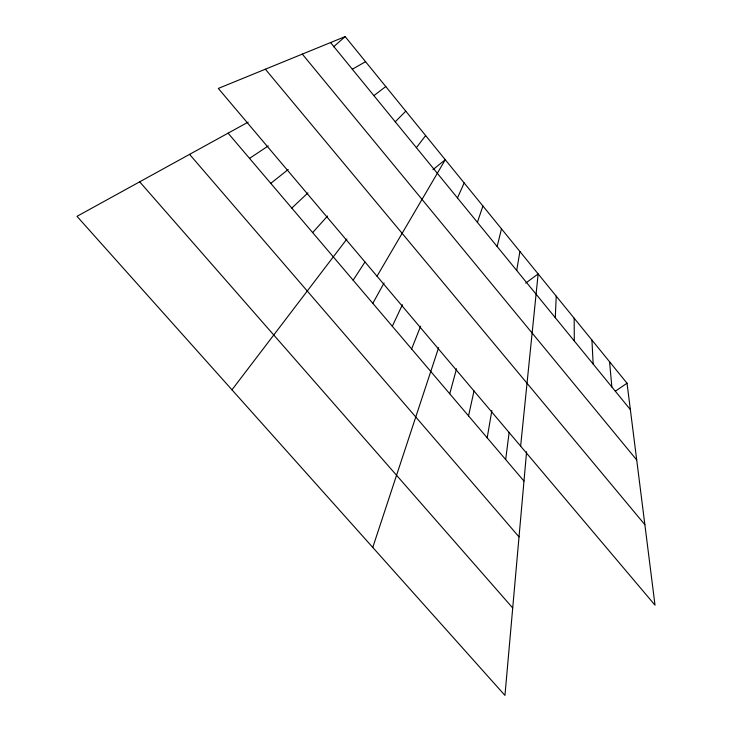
<?xml version="1.0" encoding="UTF-8"?>
<svg xmlns="http://www.w3.org/2000/svg" width="732" height="732" viewBox="0 0 732 732"><rect width="100%" height="100%" fill="white"/><g stroke="black" fill="none" stroke-linecap="round" stroke-linejoin="round"><path stroke-width="1.1" d="M555.286 317.706L556.229 296.158M526.592 451.69L504.952 695.4L76.988 216.333L248.166 122.116M520.635 446.154L538.139 273.914L525.686 283.138M505.666 459.559L509.152 432.347M516.701 270.465L519.894 251.479M487.192 437.837L491.849 410.57M468.544 415.913L474.025 390.842M497.138 246.51L501.493 228.841M449.741 393.798L456.53 368.754M372.771 547.435L438.642 347.59M477.383 222.336L482.919 206.003M411.622 348.981L420.607 326.234M457.454 197.933L464.18 182.963M392.306 326.262L402.417 304.704M372.808 303.341L384.071 282.991M377.017 276.202L445.276 159.722L432.96 169.65M353.144 280.21L364.948 262.047M231.971 389.827L346.913 238.998M416.389 147.663L425.631 135.548M312.646 232.593L327.515 216.041M395.253 121.777L405.793 111.154M291.812 208.089L307.943 192.873M333.609 46.784L345.165 36.6L627.031 383.229L655.012 605.163L218.328 88.426L345.165 36.6M270.776 183.357L288.198 169.504M373.896 95.636L385.773 86.541M615.365 391.181L627.031 383.229M249.539 158.377L268.269 145.915M352.33 69.238L365.561 61.689M139.684 181.829L512.711 607.972M189.579 154.361L519.025 536.904M228.091 133.16L523.984 481.098M265.368 69.201L644.865 524.688M302.316 54.104L636.712 459.98M330.553 42.575L630.362 409.618M609.564 361.745L611.851 386.954M591.941 340.069L593.167 364.079M574.163 318.21L574.309 341.002"/></g></svg>
